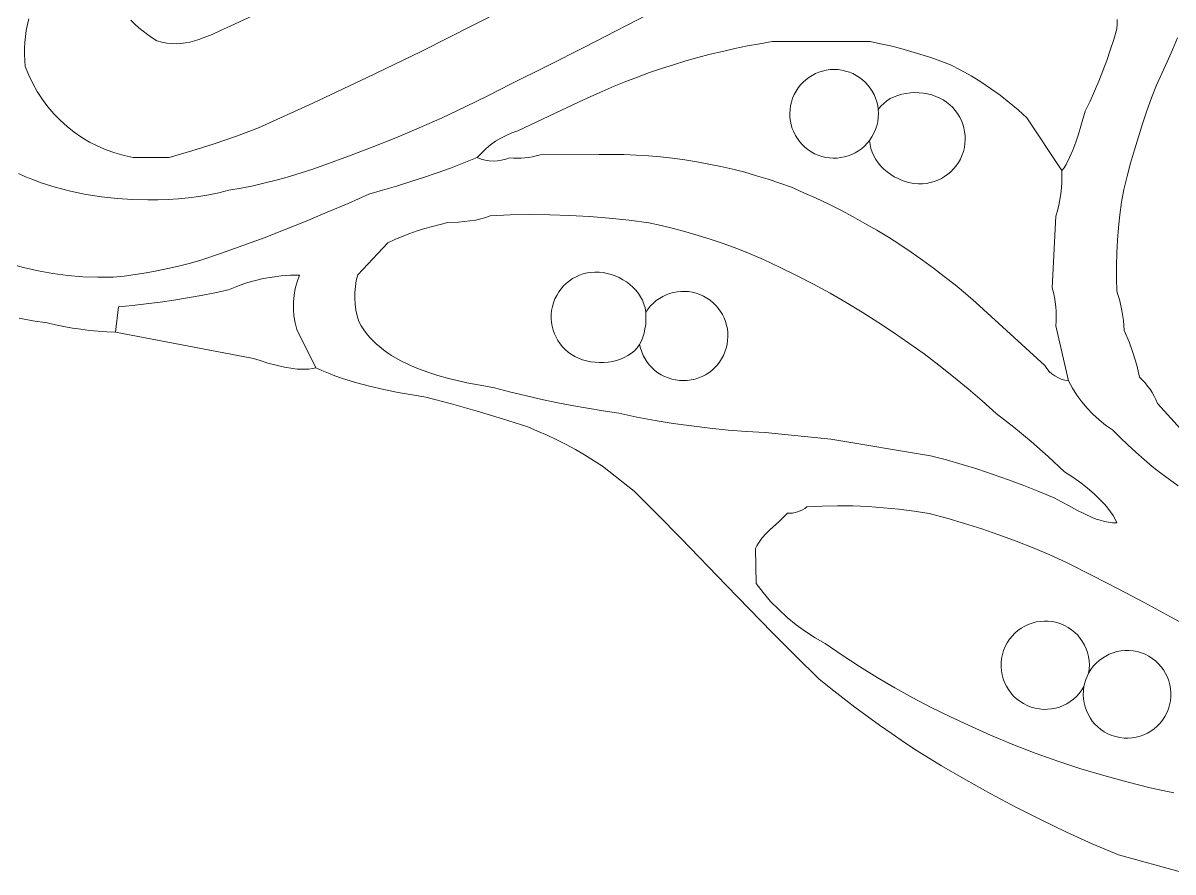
# Model space of a CAD drawing. Header units: inches. Extents: x 37.2 to 70.6, y 17.4 to 61.6.
# Drawn here: x 43 to 54.55, y 18.33 to 26.86 of the extents above; entities that cross this region are included whole.
import ezdxf

# ---------------------------------------------------------------- set-up
doc = ezdxf.new("R2010")
doc.units = ezdxf.units.IN
doc.header["$MEASUREMENT"] = 0
doc.layers.add('10_CLOSED_AREAS', color=7, linetype='CONTINUOUS', lineweight=18)
doc.layers.add('20_EXACT_CIRCLES', color=7, linetype='CONTINUOUS', lineweight=18)

msp = doc.modelspace()

# ---------------------------------------------------------------- linework, layer by layer
at = {"layer": '10_CLOSED_AREAS'}
for points in [[(43.054, 26.906), (43.04, 26.847), (43.028, 26.788), (43.02, 26.728), (43.014, 26.668), (43.011, 26.608), (43.01, 26.547), (43.013, 26.487), (43.018, 26.427), (43.053, 26.339), (43.094, 26.254), (43.139, 26.173), (43.19, 26.095), (43.246, 26.021), (43.305, 25.951), (43.37, 25.885), (43.438, 25.824), (43.51, 25.767), (43.586, 25.714), (43.665, 25.667), (43.747, 25.625), (43.833, 25.588), (43.92, 25.557), (44.011, 25.531), (44.103, 25.511), (44.464, 25.512), (44.691, 25.577), (44.917, 25.648), (45.141, 25.725), (45.362, 25.808), (45.91, 26.058), (46.454, 26.315), (46.996, 26.578), (47.534, 26.847), (48.07, 27.122)], [(48.07, 27.122), (47.534, 26.847), (46.996, 26.578), (46.454, 26.315), (45.91, 26.058), (45.362, 25.808), (45.141, 25.725), (44.917, 25.648), (44.691, 25.577), (44.464, 25.512), (44.103, 25.511), (44.011, 25.531), (43.92, 25.557), (43.833, 25.588), (43.747, 25.625), (43.665, 25.667), (43.586, 25.714), (43.51, 25.767), (43.438, 25.824), (43.37, 25.885), (43.305, 25.951), (43.246, 26.021), (43.19, 26.095), (43.139, 26.173), (43.094, 26.254), (43.053, 26.339), (43.018, 26.427), (43.013, 26.487), (43.01, 26.547), (43.011, 26.608), (43.014, 26.668), (43.02, 26.728), (43.028, 26.788), (43.04, 26.847), (43.054, 26.906)], [(42.949, 25.351), (43.02, 25.319), (43.093, 25.289), (43.168, 25.262), (43.243, 25.236), (43.319, 25.213), (43.396, 25.192), (43.473, 25.173), (43.551, 25.156), (43.629, 25.141), (43.786, 25.117), (43.942, 25.101), (44.097, 25.091), (44.249, 25.088), (44.352, 25.087), (44.455, 25.09), (44.558, 25.097), (44.66, 25.107), (44.762, 25.12), (44.863, 25.137), (44.964, 25.158), (45.064, 25.182), (45.187, 25.203), (45.31, 25.228), (45.431, 25.256), (45.552, 25.286), (45.673, 25.32), (45.792, 25.357), (45.91, 25.396), (46.028, 25.439), (46.268, 25.524), (46.506, 25.614), (46.742, 25.709), (46.977, 25.808), (47.209, 25.911), (47.44, 26.019), (47.669, 26.13), (47.895, 26.247), (48.268, 26.432), (48.639, 26.621), (49.378, 27.002)], [(49.378, 27.002), (48.639, 26.621), (48.268, 26.432), (47.895, 26.247), (47.669, 26.13), (47.44, 26.019), (47.209, 25.911), (46.977, 25.808), (46.742, 25.709), (46.506, 25.614), (46.268, 25.524), (46.028, 25.439), (45.91, 25.396), (45.792, 25.357), (45.673, 25.32), (45.552, 25.286), (45.431, 25.256), (45.31, 25.228), (45.187, 25.203), (45.064, 25.182), (44.964, 25.158), (44.863, 25.137), (44.762, 25.12), (44.66, 25.107), (44.558, 25.097), (44.455, 25.09), (44.352, 25.087), (44.249, 25.088), (44.097, 25.091), (43.942, 25.101), (43.786, 25.117), (43.629, 25.141), (43.551, 25.156), (43.473, 25.173), (43.396, 25.192), (43.319, 25.213), (43.243, 25.236), (43.168, 25.262), (43.093, 25.289), (43.02, 25.319), (42.949, 25.351)], [(45.302, 26.935), (45.077, 26.832), (44.986, 26.789), (44.897, 26.748), (44.808, 26.712), (44.763, 26.696), (44.719, 26.682), (44.674, 26.671), (44.628, 26.663), (44.582, 26.657), (44.536, 26.655), (44.488, 26.656), (44.44, 26.661), (44.39, 26.671), (44.34, 26.684), (44.293, 26.714), (44.247, 26.746), (44.203, 26.779), (44.16, 26.815), (44.119, 26.852), (44.079, 26.891)], [(44.079, 26.891), (44.119, 26.852), (44.16, 26.815), (44.203, 26.779), (44.247, 26.746), (44.293, 26.714), (44.34, 26.684), (44.39, 26.671), (44.44, 26.661), (44.488, 26.656), (44.536, 26.655), (44.582, 26.657), (44.628, 26.663), (44.674, 26.671), (44.719, 26.682), (44.763, 26.696), (44.808, 26.712), (44.897, 26.748), (44.986, 26.789), (45.077, 26.832), (45.302, 26.935)], [(42.854, 24.447), (43, 24.406), (43.148, 24.373), (43.297, 24.346), (43.447, 24.326), (43.598, 24.314), (43.749, 24.308), (43.901, 24.309), (44.012, 24.321), (44.122, 24.336), (44.232, 24.353), (44.342, 24.372), (44.451, 24.395), (44.559, 24.419), (44.667, 24.446), (44.774, 24.476), (44.99, 24.55), (45.205, 24.627), (45.419, 24.706), (45.631, 24.788), (45.843, 24.873), (46.054, 24.961), (46.263, 25.051), (46.472, 25.144), (46.61, 25.182), (46.748, 25.223), (46.885, 25.266), (47.022, 25.311), (47.157, 25.358), (47.293, 25.406), (47.427, 25.457), (47.561, 25.51), (47.603, 25.556), (47.647, 25.599), (47.695, 25.638), (47.745, 25.674), (47.798, 25.706), (47.853, 25.734), (47.91, 25.758), (47.969, 25.778), (48.586, 26.07), (48.702, 26.124), (48.818, 26.176), (48.936, 26.227), (49.054, 26.274), (49.173, 26.32), (49.293, 26.364), (49.413, 26.405), (49.535, 26.444), (49.657, 26.481), (49.779, 26.516), (49.903, 26.548), (50.026, 26.578), (50.151, 26.606), (50.276, 26.632), (50.401, 26.655), (50.527, 26.676), (51.511, 26.676), (51.614, 26.655), (51.716, 26.632), (51.818, 26.606), (51.919, 26.578), (52.02, 26.547), (52.12, 26.515), (52.219, 26.48), (52.317, 26.443), (52.422, 26.389), (52.524, 26.332), (52.624, 26.271), (52.721, 26.206), (52.816, 26.137), (52.908, 26.065), (52.998, 25.99), (53.085, 25.911), (53.438, 25.38), (53.459, 25.409), (53.479, 25.441), (53.515, 25.51), (53.548, 25.585), (53.577, 25.665), (53.603, 25.746), (53.628, 25.826), (53.672, 25.977), (53.72, 26.076), (53.766, 26.177), (53.809, 26.279), (53.85, 26.382), (53.888, 26.486), (53.924, 26.591), (53.958, 26.696), (53.989, 26.803), (53.992, 26.85), (53.992, 26.898)], [(53.992, 26.898), (53.992, 26.85), (53.989, 26.803), (53.958, 26.696), (53.924, 26.591), (53.888, 26.486), (53.85, 26.382), (53.809, 26.279), (53.766, 26.177), (53.72, 26.076), (53.672, 25.977), (53.628, 25.826), (53.603, 25.746), (53.577, 25.665), (53.548, 25.585), (53.515, 25.51), (53.479, 25.441), (53.459, 25.409), (53.438, 25.38), (53.438, 25.322), (53.437, 25.263), (53.432, 25.206), (53.426, 25.148), (53.417, 25.09), (53.406, 25.033), (53.392, 24.977), (53.376, 24.921), (53.341, 24.202), (53.353, 24.155), (53.363, 24.108), (53.371, 24.061), (53.376, 24.013), (53.38, 23.965), (53.381, 23.917), (53.38, 23.869), (53.376, 23.82), (53.503, 23.269), (53.543, 23.195), (53.587, 23.124), (53.637, 23.057), (53.691, 22.992), (53.749, 22.932), (53.811, 22.876), (53.877, 22.824), (53.946, 22.776), (54.023, 22.699), (54.101, 22.624), (54.181, 22.55), (54.263, 22.479), (54.346, 22.409), (54.431, 22.342), (54.518, 22.276), (54.606, 22.213)], [(54.6, 26.715), (54.55, 26.592), (54.497, 26.471), (54.387, 26.239), (54.339, 26.11), (54.292, 25.981), (54.248, 25.851), (54.206, 25.72), (54.166, 25.588), (54.128, 25.456), (54.092, 25.323), (54.059, 25.19), (54.038, 25.063), (54.021, 24.936), (54.007, 24.809), (53.997, 24.681), (53.99, 24.553), (53.987, 24.425), (53.987, 24.297), (53.99, 24.169), (54.019, 24.072), (54.04, 23.973), (54.055, 23.874), (54.063, 23.773), (54.112, 23.66), (54.154, 23.543), (54.189, 23.424), (54.217, 23.304), (54.246, 23.276), (54.273, 23.247), (54.299, 23.216), (54.323, 23.184), (54.344, 23.15), (54.364, 23.115), (54.382, 23.08), (54.397, 23.042), (54.731, 22.675)], [(54.731, 22.675), (54.397, 23.042), (54.382, 23.08), (54.364, 23.115), (54.344, 23.15), (54.323, 23.184), (54.299, 23.216), (54.273, 23.247), (54.246, 23.276), (54.217, 23.304), (54.189, 23.424), (54.154, 23.543), (54.112, 23.66), (54.063, 23.773), (54.055, 23.874), (54.04, 23.973), (54.019, 24.072), (53.99, 24.169), (53.987, 24.297), (53.987, 24.425), (53.99, 24.553), (53.997, 24.681), (54.007, 24.809), (54.021, 24.936), (54.038, 25.063), (54.059, 25.19), (54.092, 25.323), (54.128, 25.456), (54.166, 25.588), (54.206, 25.72), (54.248, 25.851), (54.292, 25.981), (54.339, 26.11), (54.387, 26.239), (54.497, 26.471), (54.55, 26.592), (54.6, 26.715)], [(54.606, 22.213), (54.518, 22.276), (54.431, 22.342), (54.346, 22.409), (54.263, 22.479), (54.181, 22.55), (54.101, 22.624), (54.023, 22.699), (53.946, 22.776), (53.877, 22.824), (53.811, 22.876), (53.749, 22.932), (53.691, 22.992), (53.637, 23.057), (53.587, 23.124), (53.543, 23.195), (53.503, 23.269), (53.466, 23.276), (53.431, 23.286), (53.398, 23.3), (53.366, 23.318), (53.337, 23.339), (53.31, 23.363), (53.286, 23.391), (53.265, 23.422), (52.572, 24.054), (52.468, 24.144), (52.363, 24.232), (52.255, 24.317), (52.146, 24.4), (52.035, 24.481), (51.923, 24.56), (51.809, 24.636), (51.693, 24.71), (51.576, 24.781), (51.458, 24.85), (51.338, 24.917), (51.216, 24.981), (51.094, 25.043), (50.969, 25.102), (50.844, 25.158), (50.718, 25.212), (50.602, 25.254), (50.485, 25.293), (50.367, 25.329), (50.249, 25.363), (50.129, 25.393), (50.01, 25.421), (49.889, 25.446), (49.769, 25.468), (49.647, 25.488), (49.525, 25.504), (49.403, 25.518), (49.281, 25.528), (49.158, 25.536), (49.035, 25.541), (48.912, 25.543), (48.788, 25.542), (48.193, 25.54), (48.155, 25.529), (48.118, 25.519), (48.08, 25.512), (48.041, 25.507), (48.003, 25.504), (47.964, 25.504), (47.925, 25.505), (47.886, 25.509), (47.847, 25.494), (47.806, 25.484), (47.765, 25.477), (47.724, 25.475), (47.682, 25.477), (47.641, 25.484), (47.6, 25.495), (47.561, 25.51), (47.427, 25.457), (47.293, 25.406), (47.157, 25.358), (47.022, 25.311), (46.885, 25.266), (46.748, 25.223), (46.61, 25.182), (46.472, 25.144), (46.263, 25.051), (46.054, 24.961), (45.843, 24.873), (45.631, 24.788), (45.419, 24.706), (45.205, 24.627), (44.99, 24.55), (44.774, 24.476), (44.667, 24.446), (44.559, 24.419), (44.451, 24.395), (44.342, 24.372), (44.232, 24.353), (44.122, 24.336), (44.012, 24.321), (43.901, 24.309), (43.749, 24.308), (43.598, 24.314), (43.447, 24.326), (43.297, 24.346), (43.148, 24.373), (43, 24.406), (42.854, 24.447)], [(42.957, 23.896), (43.096, 23.871), (43.237, 23.851), (43.322, 23.831), (43.407, 23.814), (43.493, 23.798), (43.578, 23.786), (43.665, 23.775), (43.751, 23.766), (43.838, 23.76), (43.925, 23.756), (43.957, 24.01), (44.096, 24.024), (44.235, 24.04), (44.373, 24.058), (44.511, 24.078), (44.649, 24.101), (44.787, 24.126), (44.924, 24.153), (45.06, 24.182), (45.146, 24.217), (45.232, 24.248), (45.32, 24.274), (45.41, 24.295), (45.5, 24.311), (45.591, 24.322), (45.683, 24.329), (45.775, 24.33), (45.751, 24.264), (45.732, 24.197), (45.72, 24.128), (45.713, 24.059), (45.713, 23.989), (45.719, 23.92), (45.731, 23.851), (45.748, 23.783), (45.938, 23.399), (46, 23.371), (46.065, 23.344), (46.131, 23.318), (46.198, 23.294), (46.337, 23.251), (46.479, 23.213), (46.622, 23.18), (46.766, 23.151), (46.907, 23.126), (47.044, 23.103), (47.303, 23.037), (47.561, 22.965), (47.816, 22.888), (48.07, 22.805), (48.168, 22.764), (48.265, 22.721), (48.361, 22.675), (48.455, 22.627), (48.548, 22.577), (48.64, 22.524), (48.731, 22.469), (48.82, 22.411), (49.14, 22.16), (49.374, 21.924), (49.606, 21.687), (50.066, 21.213), (50.527, 20.741), (50.76, 20.507), (50.995, 20.275), (51.115, 20.179), (51.236, 20.085), (51.357, 19.991), (51.48, 19.9), (51.605, 19.81), (51.73, 19.722), (51.856, 19.635), (51.984, 19.55), (52.227, 19.402), (52.473, 19.259), (52.722, 19.121), (52.974, 18.987), (53.228, 18.859), (53.484, 18.736), (53.743, 18.618), (54.005, 18.506), (54.639, 18.334)], [(54.561, 19.131), (54.325, 19.181), (54.091, 19.239), (53.858, 19.302), (53.626, 19.371), (53.397, 19.447), (53.17, 19.528), (52.944, 19.616), (52.721, 19.71), (52.5, 19.81), (52.311, 19.896), (52.124, 19.987), (51.94, 20.083), (51.758, 20.183), (51.579, 20.288), (51.403, 20.397), (51.229, 20.511), (51.058, 20.629), (50.956, 20.686), (50.859, 20.749), (50.765, 20.817), (50.676, 20.891), (50.591, 20.97), (50.51, 21.053), (50.434, 21.141), (50.364, 21.234), (50.357, 21.583), (50.371, 21.612), (50.387, 21.639), (50.423, 21.688), (50.463, 21.732), (50.506, 21.774), (50.594, 21.853), (50.637, 21.894), (50.678, 21.938), (50.704, 21.938), (50.731, 21.94), (50.756, 21.945), (50.781, 21.952), (50.806, 21.962), (50.829, 21.973), (50.852, 21.987), (50.873, 22.003), (51.027, 22.01), (51.182, 22.013), (51.336, 22.011), (51.49, 22.005), (51.644, 21.994), (51.798, 21.979), (51.951, 21.959), (52.104, 21.935), (52.281, 21.887), (52.457, 21.835), (52.631, 21.78), (52.805, 21.72), (52.977, 21.657), (53.147, 21.59), (53.316, 21.519), (53.484, 21.444), (53.747, 21.31), (54.009, 21.175), (54.27, 21.038), (54.53, 20.899), (54.789, 20.758)]]:
    msp.add_lwpolyline(points, dxfattribs=at)
for points in [[(53.503, 23.269), (53.376, 23.82), (53.38, 23.869), (53.381, 23.917), (53.38, 23.965), (53.376, 24.013), (53.371, 24.061), (53.363, 24.108), (53.353, 24.155), (53.341, 24.202), (53.376, 24.921), (53.392, 24.977), (53.406, 25.033), (53.417, 25.09), (53.426, 25.148), (53.432, 25.206), (53.437, 25.263), (53.438, 25.322), (53.438, 25.38), (53.085, 25.911), (52.998, 25.99), (52.908, 26.065), (52.816, 26.137), (52.721, 26.206), (52.624, 26.271), (52.524, 26.332), (52.422, 26.389), (52.317, 26.443), (52.219, 26.48), (52.12, 26.515), (52.02, 26.547), (51.919, 26.578), (51.818, 26.606), (51.716, 26.632), (51.614, 26.655), (51.511, 26.676), (50.527, 26.676), (50.401, 26.655), (50.276, 26.632), (50.151, 26.606), (50.026, 26.578), (49.903, 26.548), (49.779, 26.516), (49.657, 26.481), (49.535, 26.444), (49.413, 26.405), (49.293, 26.364), (49.173, 26.32), (49.054, 26.274), (48.936, 26.227), (48.818, 26.176), (48.702, 26.124), (48.586, 26.07), (47.969, 25.778), (47.91, 25.758), (47.853, 25.734), (47.798, 25.706), (47.745, 25.674), (47.695, 25.638), (47.647, 25.599), (47.603, 25.556), (47.561, 25.51), (47.6, 25.495), (47.641, 25.484), (47.682, 25.477), (47.724, 25.475), (47.765, 25.477), (47.806, 25.484), (47.847, 25.494), (47.886, 25.509), (47.925, 25.505), (47.964, 25.504), (48.003, 25.504), (48.041, 25.507), (48.08, 25.512), (48.118, 25.519), (48.155, 25.529), (48.193, 25.54), (48.788, 25.542), (48.912, 25.543), (49.035, 25.541), (49.158, 25.536), (49.281, 25.528), (49.403, 25.518), (49.525, 25.504), (49.647, 25.488), (49.769, 25.468), (49.889, 25.446), (50.01, 25.421), (50.129, 25.393), (50.249, 25.363), (50.367, 25.329), (50.485, 25.293), (50.602, 25.254), (50.718, 25.212), (50.844, 25.158), (50.969, 25.102), (51.094, 25.043), (51.216, 24.981), (51.338, 24.917), (51.458, 24.85), (51.576, 24.781), (51.693, 24.71), (51.809, 24.636), (51.923, 24.56), (52.035, 24.481), (52.146, 24.4), (52.255, 24.317), (52.363, 24.232), (52.468, 24.144), (52.572, 24.054), (53.265, 23.422), (53.286, 23.391), (53.31, 23.363), (53.337, 23.339), (53.366, 23.318), (53.398, 23.3), (53.431, 23.286), (53.466, 23.276)], [(51.186, 26.394), (51.226, 26.389), (51.264, 26.38), (51.301, 26.368), (51.337, 26.354), (51.371, 26.336), (51.403, 26.316), (51.433, 26.292), (51.461, 26.267), (51.487, 26.239), (51.51, 26.209), (51.531, 26.178), (51.549, 26.144), (51.564, 26.109), (51.577, 26.072), (51.586, 26.033), (51.591, 25.994), (51.617, 26.026), (51.646, 26.055), (51.678, 26.081), (51.713, 26.103), (51.75, 26.121), (51.79, 26.136), (51.83, 26.148), (51.873, 26.156), (51.915, 26.162), (51.959, 26.164), (52.002, 26.162), (52.046, 26.158), (52.088, 26.15), (52.13, 26.14), (52.17, 26.126), (52.209, 26.109), (52.245, 26.09), (52.279, 26.067), (52.311, 26.042), (52.34, 26.015), (52.366, 25.985), (52.389, 25.953), (52.409, 25.919), (52.427, 25.884), (52.441, 25.848), (52.452, 25.81), (52.46, 25.771), (52.465, 25.732), (52.466, 25.692), (52.463, 25.652), (52.457, 25.612), (52.447, 25.571), (52.433, 25.532), (52.417, 25.495), (52.397, 25.46), (52.374, 25.427), (52.349, 25.397), (52.321, 25.368), (52.291, 25.343), (52.259, 25.32), (52.226, 25.3), (52.19, 25.283), (52.153, 25.269), (52.115, 25.259), (52.076, 25.251), (52.036, 25.247), (51.995, 25.247), (51.954, 25.25), (51.912, 25.258), (51.871, 25.268), (51.831, 25.282), (51.791, 25.299), (51.753, 25.319), (51.717, 25.342), (51.682, 25.367), (51.649, 25.395), (51.619, 25.425), (51.592, 25.457), (51.568, 25.491), (51.547, 25.527), (51.53, 25.564), (51.518, 25.603), (51.509, 25.643), (51.505, 25.684), (51.48, 25.654), (51.453, 25.625), (51.423, 25.6), (51.392, 25.578), (51.359, 25.558), (51.325, 25.541), (51.289, 25.528), (51.253, 25.517), (51.216, 25.51), (51.178, 25.506), (51.14, 25.505), (51.102, 25.507), (51.064, 25.513), (51.026, 25.522), (50.989, 25.534), (50.952, 25.55), (50.917, 25.569), (50.885, 25.591), (50.854, 25.615), (50.827, 25.642), (50.801, 25.671), (50.779, 25.701), (50.759, 25.734), (50.742, 25.768), (50.728, 25.803), (50.717, 25.839), (50.709, 25.876), (50.704, 25.914), (50.703, 25.953), (50.705, 25.991), (50.71, 26.03), (50.719, 26.069), (50.731, 26.107), (50.747, 26.143), (50.765, 26.177), (50.786, 26.21), (50.81, 26.24), (50.836, 26.268), (50.864, 26.293), (50.894, 26.316), (50.926, 26.336), (50.96, 26.354), (50.995, 26.368), (51.031, 26.38), (51.069, 26.388), (51.107, 26.394), (51.146, 26.396)], [(51.591, 25.994), (51.593, 25.953), (51.592, 25.912), (51.586, 25.871), (51.577, 25.831), (51.564, 25.792), (51.548, 25.755), (51.528, 25.719), (51.505, 25.684), (51.509, 25.643), (51.518, 25.603), (51.53, 25.564), (51.547, 25.527), (51.568, 25.491), (51.592, 25.457), (51.619, 25.425), (51.649, 25.395), (51.682, 25.367), (51.717, 25.342), (51.753, 25.319), (51.791, 25.299), (51.831, 25.282), (51.871, 25.268), (51.912, 25.258), (51.954, 25.25), (51.995, 25.247), (52.036, 25.247), (52.076, 25.251), (52.115, 25.259), (52.153, 25.269), (52.19, 25.283), (52.226, 25.3), (52.259, 25.32), (52.291, 25.343), (52.321, 25.368), (52.349, 25.397), (52.374, 25.427), (52.397, 25.46), (52.417, 25.495), (52.433, 25.532), (52.447, 25.571), (52.457, 25.612), (52.463, 25.652), (52.466, 25.692), (52.465, 25.732), (52.46, 25.771), (52.452, 25.81), (52.441, 25.848), (52.427, 25.884), (52.409, 25.919), (52.389, 25.953), (52.366, 25.985), (52.34, 26.015), (52.311, 26.042), (52.279, 26.067), (52.245, 26.09), (52.209, 26.109), (52.17, 26.126), (52.13, 26.14), (52.088, 26.15), (52.046, 26.158), (52.002, 26.162), (51.959, 26.164), (51.915, 26.162), (51.873, 26.156), (51.83, 26.148), (51.79, 26.136), (51.75, 26.121), (51.713, 26.103), (51.678, 26.081), (51.646, 26.055), (51.617, 26.026)], [(47.266, 24.857), (47.372, 24.863), (47.487, 24.875), (47.543, 24.883), (47.596, 24.895), (47.646, 24.908), (47.691, 24.925), (47.891, 24.934), (48.09, 24.938), (48.29, 24.936), (48.49, 24.93), (48.689, 24.919), (48.888, 24.903), (49.087, 24.882), (49.285, 24.856), (49.41, 24.828), (49.534, 24.798), (49.658, 24.765), (49.781, 24.729), (49.903, 24.691), (50.024, 24.65), (50.145, 24.607), (50.264, 24.562), (50.437, 24.486), (50.607, 24.407), (50.776, 24.324), (50.942, 24.238), (51.107, 24.148), (51.27, 24.055), (51.43, 23.958), (51.589, 23.858), (51.745, 23.755), (51.9, 23.648), (52.052, 23.538), (52.201, 23.425), (52.349, 23.309), (52.494, 23.189), (52.636, 23.067), (52.776, 22.941), (52.955, 22.803), (53.129, 22.659), (53.298, 22.509), (53.462, 22.354), (53.536, 22.307), (53.613, 22.254), (53.691, 22.194), (53.766, 22.129), (53.836, 22.061), (53.868, 22.025), (53.899, 21.989), (53.926, 21.953), (53.951, 21.916), (53.972, 21.879), (53.99, 21.842), (53.947, 21.843), (53.906, 21.848), (53.864, 21.856), (53.823, 21.867), (53.783, 21.88), (53.743, 21.895), (53.664, 21.931), (53.586, 21.97), (53.51, 22.012), (53.433, 22.054), (53.358, 22.092), (53.207, 22.156), (53.054, 22.216), (52.901, 22.274), (52.746, 22.328), (52.591, 22.38), (52.434, 22.428), (52.277, 22.473), (52.118, 22.516), (51.116, 22.683), (50.455, 22.749), (50.269, 22.76), (50.084, 22.774), (49.899, 22.792), (49.715, 22.815), (49.531, 22.841), (49.348, 22.871), (49.166, 22.904), (48.984, 22.942), (48.826, 22.966), (48.668, 22.992), (48.511, 23.02), (48.354, 23.051), (48.198, 23.084), (48.042, 23.12), (47.887, 23.158), (47.733, 23.198), (47.553, 23.23), (47.458, 23.248), (47.361, 23.27), (47.263, 23.294), (47.164, 23.322), (47.066, 23.354), (46.97, 23.389), (46.876, 23.429), (46.786, 23.474), (46.7, 23.524), (46.659, 23.551), (46.62, 23.579), (46.582, 23.609), (46.546, 23.64), (46.511, 23.673), (46.479, 23.708), (46.448, 23.744), (46.42, 23.782), (46.394, 23.822), (46.371, 23.863), (46.354, 23.921), (46.341, 23.979), (46.333, 24.038), (46.33, 24.097), (46.33, 24.157), (46.336, 24.216), (46.345, 24.275), (46.36, 24.333), (46.661, 24.655), (46.734, 24.689), (46.808, 24.719), (46.882, 24.748), (46.957, 24.774), (47.034, 24.798), (47.11, 24.82), (47.188, 24.839)], [(45.938, 23.399), (45.748, 23.783), (45.731, 23.851), (45.719, 23.92), (45.713, 23.989), (45.713, 24.059), (45.72, 24.128), (45.732, 24.197), (45.751, 24.264), (45.775, 24.33), (45.683, 24.329), (45.591, 24.322), (45.5, 24.311), (45.41, 24.295), (45.32, 24.274), (45.232, 24.248), (45.146, 24.217), (45.06, 24.182), (44.924, 24.153), (44.787, 24.126), (44.649, 24.101), (44.511, 24.078), (44.373, 24.058), (44.235, 24.04), (44.096, 24.024), (43.957, 24.01), (43.925, 23.756), (45.312, 23.494), (45.381, 23.471), (45.458, 23.447), (45.54, 23.425), (45.624, 23.406), (45.709, 23.392), (45.75, 23.387), (45.791, 23.385), (45.83, 23.384), (45.868, 23.387), (45.904, 23.391)], [(49.193, 23.634), (49.169, 23.601), (49.141, 23.571), (49.11, 23.545), (49.076, 23.522), (49.039, 23.502), (49.001, 23.486), (48.96, 23.473), (48.919, 23.463), (48.876, 23.456), (48.832, 23.452), (48.789, 23.452), (48.745, 23.455), (48.702, 23.46), (48.66, 23.469), (48.62, 23.48), (48.58, 23.495), (48.543, 23.512), (48.509, 23.533), (48.476, 23.556), (48.446, 23.582), (48.419, 23.61), (48.394, 23.64), (48.372, 23.672), (48.353, 23.706), (48.337, 23.741), (48.324, 23.778), (48.314, 23.816), (48.308, 23.854), (48.305, 23.894), (48.305, 23.934), (48.309, 23.974), (48.316, 24.014), (48.328, 24.053), (48.342, 24.091), (48.36, 24.127), (48.38, 24.161), (48.403, 24.192), (48.429, 24.221), (48.457, 24.248), (48.487, 24.273), (48.52, 24.295), (48.554, 24.313), (48.589, 24.329), (48.626, 24.342), (48.665, 24.352), (48.704, 24.358), (48.744, 24.361), (48.785, 24.36), (48.826, 24.355), (48.867, 24.347), (48.908, 24.336), (48.948, 24.322), (48.987, 24.305), (49.025, 24.284), (49.06, 24.262), (49.094, 24.236), (49.126, 24.209), (49.155, 24.179), (49.181, 24.146), (49.203, 24.112), (49.222, 24.077), (49.237, 24.039), (49.248, 24), (49.255, 23.959), (49.278, 23.992), (49.303, 24.022), (49.331, 24.05), (49.36, 24.075), (49.392, 24.096), (49.425, 24.116), (49.459, 24.132), (49.495, 24.145), (49.532, 24.155), (49.569, 24.162), (49.607, 24.166), (49.645, 24.167), (49.684, 24.164), (49.722, 24.158), (49.76, 24.148), (49.798, 24.135), (49.835, 24.119), (49.869, 24.099), (49.901, 24.077), (49.931, 24.053), (49.959, 24.026), (49.984, 23.997), (50.006, 23.966), (50.026, 23.934), (50.042, 23.9), (50.056, 23.864), (50.067, 23.828), (50.075, 23.79), (50.08, 23.752), (50.081, 23.713), (50.078, 23.674), (50.073, 23.634), (50.063, 23.595), (50.051, 23.558), (50.035, 23.522), (50.017, 23.488), (49.996, 23.456), (49.972, 23.426), (49.946, 23.399), (49.918, 23.373), (49.888, 23.35), (49.856, 23.33), (49.822, 23.312), (49.786, 23.298), (49.75, 23.286), (49.712, 23.277), (49.672, 23.272), (49.633, 23.27), (49.593, 23.272), (49.554, 23.277), (49.516, 23.286), (49.479, 23.298), (49.443, 23.312), (49.41, 23.33), (49.377, 23.35), (49.347, 23.373), (49.319, 23.399), (49.293, 23.426), (49.269, 23.456), (49.248, 23.488), (49.23, 23.522), (49.214, 23.558), (49.202, 23.596)], [(49.255, 23.959), (49.257, 23.92), (49.257, 23.879), (49.254, 23.835), (49.247, 23.791), (49.238, 23.748), (49.226, 23.707), (49.211, 23.669), (49.193, 23.634), (49.202, 23.596), (49.214, 23.558), (49.23, 23.522), (49.248, 23.488), (49.269, 23.456), (49.293, 23.426), (49.319, 23.399), (49.347, 23.373), (49.377, 23.35), (49.41, 23.33), (49.443, 23.312), (49.479, 23.298), (49.516, 23.286), (49.554, 23.277), (49.593, 23.272), (49.633, 23.27), (49.672, 23.272), (49.712, 23.277), (49.75, 23.286), (49.786, 23.298), (49.822, 23.312), (49.856, 23.33), (49.888, 23.35), (49.918, 23.373), (49.946, 23.399), (49.972, 23.426), (49.996, 23.456), (50.017, 23.488), (50.035, 23.522), (50.051, 23.558), (50.063, 23.595), (50.073, 23.634), (50.078, 23.674), (50.081, 23.713), (50.08, 23.752), (50.075, 23.79), (50.067, 23.828), (50.056, 23.864), (50.042, 23.9), (50.026, 23.934), (50.006, 23.966), (49.984, 23.997), (49.959, 24.026), (49.931, 24.053), (49.901, 24.077), (49.869, 24.099), (49.835, 24.119), (49.798, 24.135), (49.76, 24.148), (49.722, 24.158), (49.684, 24.164), (49.645, 24.167), (49.607, 24.166), (49.569, 24.162), (49.532, 24.155), (49.495, 24.145), (49.459, 24.132), (49.425, 24.116), (49.392, 24.096), (49.36, 24.075), (49.331, 24.05), (49.303, 24.022), (49.278, 23.992)], [(53.706, 20.331), (53.712, 20.373), (53.714, 20.415), (53.711, 20.457), (53.705, 20.498), (53.695, 20.538), (53.682, 20.576), (53.665, 20.613), (53.645, 20.648), (53.622, 20.681), (53.596, 20.712), (53.567, 20.741), (53.535, 20.767), (53.501, 20.79), (53.465, 20.81), (53.426, 20.827), (53.385, 20.84), (53.343, 20.849), (53.301, 20.854), (53.259, 20.855), (53.218, 20.852), (53.178, 20.846), (53.139, 20.835), (53.1, 20.822), (53.064, 20.804), (53.029, 20.784), (52.996, 20.76), (52.965, 20.734), (52.936, 20.704), (52.911, 20.672), (52.888, 20.637), (52.868, 20.6), (52.852, 20.56), (52.839, 20.519), (52.831, 20.478), (52.827, 20.436), (52.827, 20.395), (52.83, 20.354), (52.837, 20.314), (52.848, 20.275), (52.862, 20.237), (52.88, 20.201), (52.901, 20.166), (52.925, 20.133), (52.952, 20.102), (52.982, 20.074), (53.015, 20.049), (53.051, 20.026), (53.089, 20.007), (53.129, 19.991), (53.17, 19.98), (53.211, 19.972), (53.252, 19.968), (53.293, 19.969), (53.333, 19.973), (53.373, 19.98), (53.412, 19.991), (53.45, 20.006), (53.486, 20.024), (53.521, 20.046), (53.553, 20.07), (53.584, 20.098), (53.612, 20.129), (53.637, 20.163), (53.659, 20.199), (53.667, 20.234), (53.677, 20.267), (53.69, 20.299)], [(53.385, 20.84), (53.426, 20.827), (53.465, 20.81), (53.501, 20.79), (53.535, 20.767), (53.567, 20.741), (53.596, 20.712), (53.622, 20.681), (53.645, 20.648), (53.665, 20.613), (53.682, 20.576), (53.695, 20.538), (53.705, 20.498), (53.711, 20.457), (53.714, 20.415), (53.712, 20.373), (53.706, 20.331), (53.728, 20.367), (53.753, 20.401), (53.781, 20.431), (53.812, 20.459), (53.844, 20.483), (53.878, 20.504), (53.914, 20.522), (53.952, 20.537), (53.991, 20.548), (54.03, 20.556), (54.07, 20.56), (54.111, 20.56), (54.152, 20.556), (54.193, 20.549), (54.233, 20.537), (54.273, 20.522), (54.311, 20.502), (54.346, 20.48), (54.379, 20.455), (54.409, 20.427), (54.436, 20.396), (54.46, 20.364), (54.48, 20.329), (54.498, 20.293), (54.512, 20.255), (54.523, 20.216), (54.53, 20.176), (54.533, 20.136), (54.533, 20.095), (54.529, 20.054), (54.52, 20.013), (54.508, 19.972), (54.492, 19.932), (54.472, 19.895), (54.45, 19.861), (54.424, 19.829), (54.396, 19.799), (54.365, 19.773), (54.332, 19.75), (54.298, 19.729), (54.261, 19.712), (54.223, 19.698), (54.184, 19.688), (54.144, 19.682), (54.103, 19.679), (54.062, 19.68), (54.02, 19.685), (53.979, 19.694), (53.938, 19.707), (53.899, 19.723), (53.863, 19.743), (53.829, 19.766), (53.798, 19.792), (53.769, 19.82), (53.743, 19.851), (53.72, 19.884), (53.7, 19.919), (53.683, 19.956), (53.67, 19.994), (53.66, 20.033), (53.654, 20.074), (53.652, 20.115), (53.654, 20.157), (53.659, 20.199), (53.637, 20.163), (53.612, 20.129), (53.584, 20.098), (53.553, 20.07), (53.521, 20.046), (53.486, 20.024), (53.45, 20.006), (53.412, 19.991), (53.373, 19.98), (53.333, 19.973), (53.293, 19.969), (53.252, 19.968), (53.211, 19.972), (53.17, 19.98), (53.129, 19.991), (53.089, 20.007), (53.051, 20.026), (53.015, 20.049), (52.982, 20.074), (52.952, 20.102), (52.925, 20.133), (52.901, 20.166), (52.88, 20.201), (52.862, 20.237), (52.848, 20.275), (52.837, 20.314), (52.83, 20.354), (52.827, 20.395), (52.827, 20.436), (52.831, 20.478), (52.839, 20.519), (52.852, 20.56), (52.868, 20.6), (52.888, 20.637), (52.911, 20.672), (52.936, 20.704), (52.965, 20.734), (52.996, 20.76), (53.029, 20.784), (53.064, 20.804), (53.1, 20.822), (53.139, 20.835), (53.178, 20.846), (53.218, 20.852), (53.259, 20.855), (53.301, 20.854), (53.343, 20.849)]]:
    msp.add_lwpolyline(points, close=True, dxfattribs=at)
at = {"layer": '20_EXACT_CIRCLES'}
for points in [[(51.505, 25.684), (51.528, 25.719), (51.548, 25.755), (51.564, 25.792), (51.577, 25.831), (51.586, 25.871), (51.592, 25.912), (51.593, 25.953), (51.591, 25.994), (51.586, 26.033), (51.577, 26.072), (51.564, 26.109), (51.549, 26.144), (51.531, 26.178), (51.51, 26.209), (51.487, 26.239), (51.461, 26.267), (51.433, 26.292), (51.403, 26.316), (51.371, 26.336), (51.337, 26.354), (51.301, 26.368), (51.264, 26.38), (51.226, 26.389), (51.186, 26.394), (51.146, 26.396), (51.107, 26.394), (51.069, 26.388), (51.031, 26.38), (50.995, 26.368), (50.96, 26.354), (50.926, 26.336), (50.894, 26.316), (50.864, 26.293), (50.836, 26.268), (50.81, 26.24), (50.786, 26.21), (50.765, 26.177), (50.747, 26.143), (50.731, 26.107), (50.719, 26.069), (50.71, 26.03), (50.705, 25.991), (50.703, 25.953), (50.704, 25.914), (50.709, 25.876), (50.717, 25.839), (50.728, 25.803), (50.742, 25.768), (50.759, 25.734), (50.779, 25.701), (50.801, 25.671), (50.827, 25.642), (50.854, 25.615), (50.885, 25.591), (50.917, 25.569), (50.952, 25.55), (50.989, 25.534), (51.026, 25.522), (51.064, 25.513), (51.102, 25.507), (51.14, 25.505), (51.178, 25.506), (51.216, 25.51), (51.253, 25.517), (51.289, 25.528), (51.325, 25.541), (51.359, 25.558), (51.392, 25.578), (51.423, 25.6), (51.453, 25.625), (51.48, 25.654)], [(49.193, 23.634), (49.211, 23.669), (49.226, 23.707), (49.238, 23.748), (49.247, 23.791), (49.254, 23.835), (49.257, 23.879), (49.257, 23.92), (49.255, 23.959), (49.248, 24), (49.237, 24.039), (49.222, 24.077), (49.203, 24.112), (49.181, 24.146), (49.155, 24.179), (49.126, 24.209), (49.094, 24.236), (49.06, 24.262), (49.025, 24.284), (48.987, 24.305), (48.948, 24.322), (48.908, 24.336), (48.867, 24.347), (48.826, 24.355), (48.785, 24.36), (48.744, 24.361), (48.704, 24.358), (48.665, 24.352), (48.626, 24.342), (48.589, 24.329), (48.554, 24.313), (48.52, 24.295), (48.487, 24.273), (48.457, 24.248), (48.429, 24.221), (48.403, 24.192), (48.38, 24.161), (48.36, 24.127), (48.342, 24.091), (48.328, 24.053), (48.316, 24.014), (48.309, 23.974), (48.305, 23.934), (48.305, 23.894), (48.308, 23.854), (48.314, 23.816), (48.324, 23.778), (48.337, 23.741), (48.353, 23.706), (48.372, 23.672), (48.394, 23.64), (48.419, 23.61), (48.446, 23.582), (48.476, 23.556), (48.509, 23.533), (48.543, 23.512), (48.58, 23.495), (48.62, 23.48), (48.66, 23.469), (48.702, 23.46), (48.745, 23.455), (48.789, 23.452), (48.832, 23.452), (48.876, 23.456), (48.919, 23.463), (48.96, 23.473), (49.001, 23.486), (49.039, 23.502), (49.076, 23.522), (49.11, 23.545), (49.141, 23.571), (49.169, 23.601)], [(53.706, 20.331), (53.69, 20.299), (53.677, 20.267), (53.667, 20.234), (53.659, 20.199), (53.654, 20.157), (53.652, 20.115), (53.654, 20.074), (53.66, 20.033), (53.67, 19.994), (53.683, 19.956), (53.7, 19.919), (53.72, 19.884), (53.743, 19.851), (53.769, 19.82), (53.798, 19.792), (53.829, 19.766), (53.863, 19.743), (53.899, 19.723), (53.938, 19.707), (53.979, 19.694), (54.02, 19.685), (54.062, 19.68), (54.103, 19.679), (54.144, 19.682), (54.184, 19.688), (54.223, 19.698), (54.261, 19.712), (54.298, 19.729), (54.332, 19.75), (54.365, 19.773), (54.396, 19.799), (54.424, 19.829), (54.45, 19.861), (54.472, 19.895), (54.492, 19.932), (54.508, 19.972), (54.52, 20.013), (54.529, 20.054), (54.533, 20.095), (54.533, 20.136), (54.53, 20.176), (54.523, 20.216), (54.512, 20.255), (54.498, 20.293), (54.48, 20.329), (54.46, 20.364), (54.436, 20.396), (54.409, 20.427), (54.379, 20.455), (54.346, 20.48), (54.311, 20.502), (54.273, 20.522), (54.233, 20.537), (54.193, 20.549), (54.152, 20.556), (54.111, 20.56), (54.07, 20.56), (54.03, 20.556), (53.991, 20.548), (53.952, 20.537), (53.914, 20.522), (53.878, 20.504), (53.844, 20.483), (53.812, 20.459), (53.781, 20.431), (53.753, 20.401), (53.728, 20.367)]]:
    msp.add_lwpolyline(points, close=True, dxfattribs=at)

doc.saveas('drawing.dxf')
